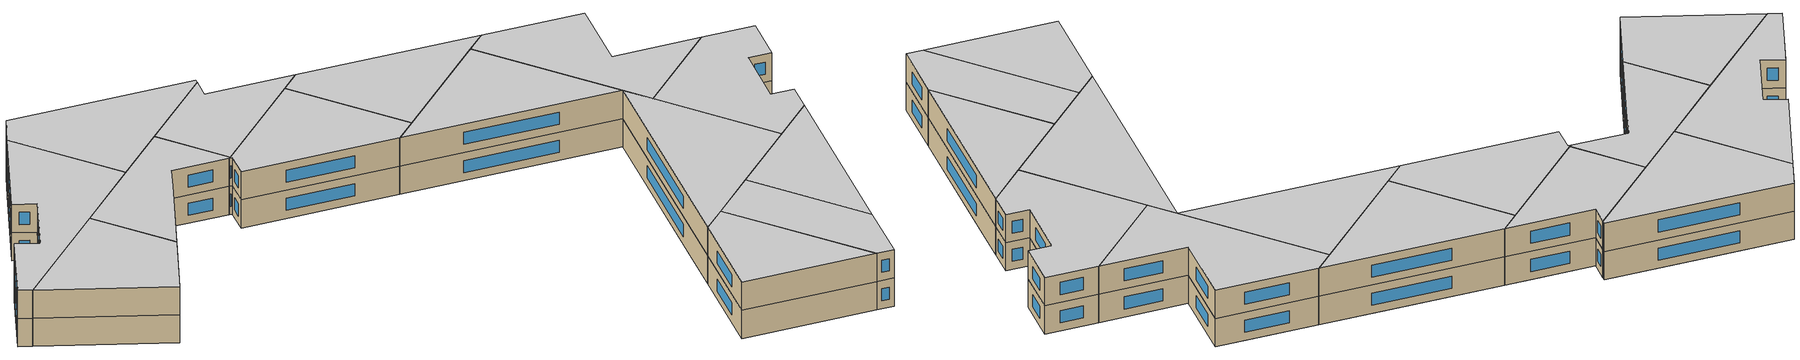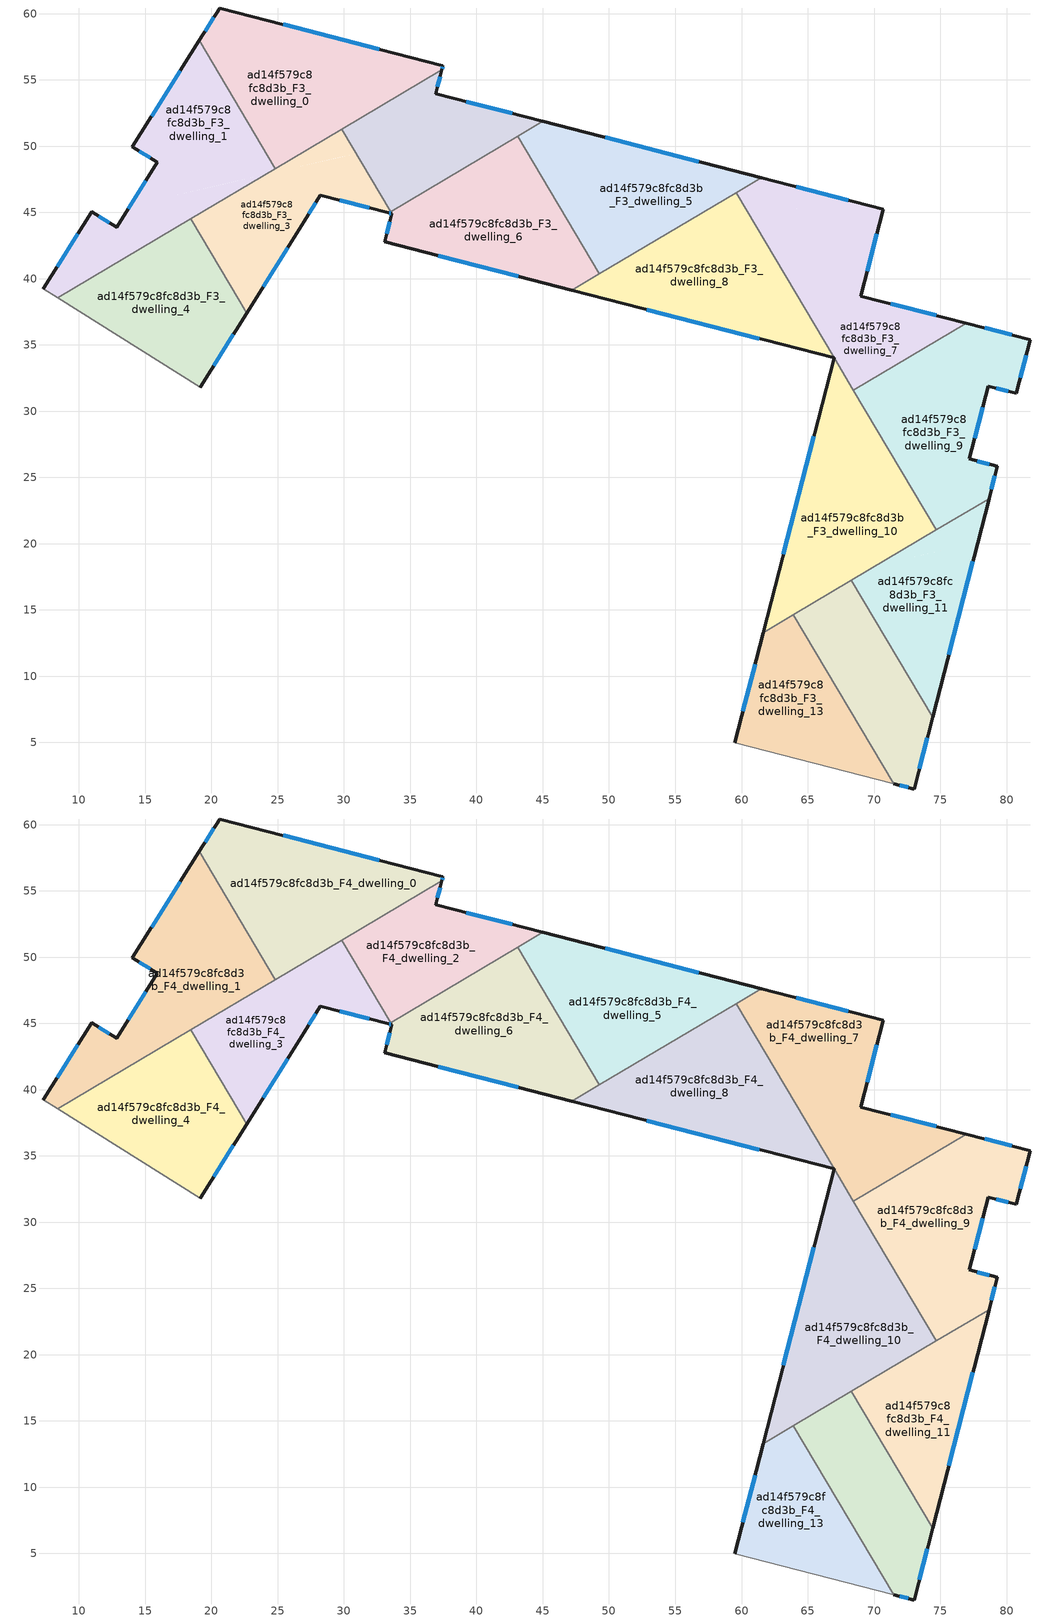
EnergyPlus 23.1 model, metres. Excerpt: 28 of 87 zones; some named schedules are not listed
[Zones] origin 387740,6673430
ad14f579c8fc8d3b_F3_dwelling_0
 floor to ad14f579c8fc8d3b_F2_dwelling_0 (EU_floor_Construction): 37.46,56.08 37.38,55.76 29.22,50.92 27.44,58.66 z9
 floor to ad14f579c8fc8d3b_F2_dwelling_1 (EU_floor_Construction): 27.44,58.66 29.22,50.92 24.83,48.31 22.32,52.54 20.53,60.29 20.61,60.42 z9
 floor to ad14f579c8fc8d3b_F2_dwelling_2 (EU_floor_Construction): 20.53,60.29 22.32,52.54 19.08,57.99 z9
 wall outside (EU_wall_Construction): 37.38,55.76 37.46,56.08 20.61,60.42 19.08,57.99 z9:12
 wall to ad14f579c8fc8d3b_F3_dwelling_1 (EU_wall_Construction): 19.08,57.99 24.83,48.31 z9:12
 wall to ad14f579c8fc8d3b_F3_dwelling_2 (EU_wall_Construction): 29.83,51.28 37.38,55.76 z9:12
 wall to ad14f579c8fc8d3b_F3_dwelling_3 (EU_wall_Construction): 24.83,48.31 29.83,51.28 z9:12
 window (EU_Window_Construction): 20.18,59.73 19.52,58.69 / 32.65,57.32 25.43,59.18 / 37.41,55.85 37.44,55.99 z9.86:11.14
ad14f579c8fc8d3b_F3_dwelling_1
 floor to ad14f579c8fc8d3b_F2_dwelling_2 (EU_floor_Construction): 19.08,57.99 22.32,52.54 23.43,47.71 13.86,45.5 15.9,48.78 14.04,49.95 z9
 floor to ad14f579c8fc8d3b_F2_dwelling_5 (EU_floor_Construction): 21.07,47.17 21.3,46.21 8.42,38.56 7.32,39.25 10.96,45.05 12.84,43.88 13.86,45.5 z9
 floor to ad14f579c8fc8d3b_F2_dwelling_4 (EU_floor_Construction): 24.09,47.87 21.3,46.21 21.07,47.17 z9
 floor to ad14f579c8fc8d3b_F2_dwelling_1 (EU_floor_Construction): 22.32,52.54 24.83,48.31 24.09,47.87 23.43,47.72 z9
 wall outside (EU_wall_Construction): 19.08,57.99 14.04,49.95 15.9,48.78 12.84,43.88 10.96,45.05 7.32,39.25 z9:12
 wall adiabatic (EU_wall_Construction): 7.32,39.25 8.42,38.56 z9:12
 wall to ad14f579c8fc8d3b_F3_dwelling_4 (EU_wall_Construction): 8.42,38.56 18.44,44.51 z9:12
 wall to ad14f579c8fc8d3b_F3_dwelling_3 (EU_wall_Construction): 18.44,44.51 24.83,48.31 z9:12
 window (EU_Window_Construction): 9.92,43.39 8.36,40.91 / 12.3,44.21 11.5,44.71 / 15.03,47.38 13.71,45.28 / 14.57,49.62 15.37,49.11 / 17.64,55.69 15.48,52.25 z9.86:11.14
ad14f579c8fc8d3b_F3_dwelling_10
 floor adiabatic (EU_floor_Construction): 67.7,32.83 72.05,25.5 73.27,20.19 70.16,18.34 62.49,16.57 66.61,32.58 z9
 floor to ad14f579c8fc8d3b_F2_dwelling_11 (EU_floor_Construction): 72.05,25.5 74.7,21.04 73.27,20.19 z9
 floor to ad14f579c8fc8d3b_F2_dwelling_14 (EU_floor_Construction): 67.23,17.66 67.44,16.73 61.64,13.28 62.49,16.57 z9
 floor to ad14f579c8fc8d3b_F2_dwelling_8 (EU_floor_Construction): 66.99,34.03 67.7,32.83 66.61,32.58 z9
 floor to ad14f579c8fc8d3b_F2_dwelling_13 (EU_floor_Construction): 70.16,18.34 67.44,16.73 67.23,17.66 z9
 wall outside (EU_wall_Construction): 66.99,34.03 61.64,13.28 z9:12
 wall to ad14f579c8fc8d3b_F3_dwelling_9 (EU_wall_Construction): 74.7,21.04 68.44,31.57 z9:12
 wall to ad14f579c8fc8d3b_F3_dwelling_11 (EU_wall_Construction): 68.28,17.23 74.7,21.04 z9:12
 wall to ad14f579c8fc8d3b_F3_dwelling_12 (EU_wall_Construction): 63.91,14.63 68.28,17.23 z9:12
 wall to ad14f579c8fc8d3b_F3_dwelling_7 (EU_wall_Construction): 68.44,31.57 66.99,34.03 z9:12
 wall to ad14f579c8fc8d3b_F3_dwelling_13 (EU_wall_Construction): 61.64,13.28 63.91,14.63 z9:12
 window (EU_Window_Construction): 65.46,28.1 63.17,19.21 z9.86:11.14
ad14f579c8fc8d3b_F3_dwelling_11
 floor adiabatic (EU_floor_Construction): 77.83,20.11 74.42,6.89 68.28,17.23 70.16,18.34 z9; 73.27,20.19 73.52,19.12 70.16,18.34 z9
 floor to ad14f579c8fc8d3b_F2_dwelling_11 (EU_floor_Construction): 78.68,23.4 77.83,20.11 73.52,19.12 73.27,20.19 z9
 wall outside (EU_wall_Construction): 74.42,6.89 78.68,23.4 z9:12
 wall to ad14f579c8fc8d3b_F3_dwelling_12 (EU_wall_Construction): 68.28,17.23 74.42,6.89 z9:12
 wall to ad14f579c8fc8d3b_F3_dwelling_9 (EU_wall_Construction): 78.68,23.4 74.7,21.04 z9:12
 window (EU_Window_Construction): 75.64,11.61 77.46,18.68 z9.86:11.14
ad14f579c8fc8d3b_F3_dwelling_12
 floor to ad14f579c8fc8d3b_F2_dwelling_14 (EU_floor_Construction): 67.44,16.73 70.48,3.57 63.91,14.63 z9
 floor to ad14f579c8fc8d3b_F2_dwelling_13 (EU_floor_Construction): 68.28,17.23 74.42,6.89 73.03,1.49 71.48,1.89 70.48,3.57 67.44,16.73 z9
 wall outside (EU_wall_Construction): 71.48,1.89 73.03,1.49 74.42,6.89 z9:12
 wall to ad14f579c8fc8d3b_F3_dwelling_13 (EU_wall_Construction): 63.91,14.63 71.48,1.89 z9:12
 window (EU_Window_Construction): 73.43,3.03 74.03,5.35 / 71.92,1.77 72.59,1.6 z9.86:11.14
ad14f579c8fc8d3b_F3_dwelling_13
 floor to ad14f579c8fc8d3b_F2_dwelling_14 (EU_floor_Construction): 63.91,14.63 70.48,3.57 70.83,2.06 59.5,4.98 61.64,13.28 z9
 floor to ad14f579c8fc8d3b_F2_dwelling_13 (EU_floor_Construction): 70.48,3.57 71.48,1.89 70.83,2.06 z9
 wall outside (EU_wall_Construction): 61.64,13.28 59.5,4.98 z9:12
 wall adiabatic (EU_wall_Construction): 59.5,4.98 71.48,1.89 z9:12
 window (EU_Window_Construction): 61.03,10.91 60.11,7.35 z9.86:11.14
ad14f579c8fc8d3b_F3_dwelling_2
 floor to ad14f579c8fc8d3b_F2_dwelling_0 (EU_floor_Construction): 43.31,52.3 30.92,49.44 29.83,51.28 37.38,55.76 36.92,53.95 z9
 floor to ad14f579c8fc8d3b_F2_dwelling_4 (EU_floor_Construction): 36.08,50.63 36.9,47.06 33.52,45.06 30.92,49.44 z9
 floor to ad14f579c8fc8d3b_F2_dwelling_3 (EU_floor_Construction): 44.99,51.87 36.9,47.06 36.08,50.63 43.31,52.3 z9
 wall outside (EU_wall_Construction): 44.99,51.87 36.92,53.95 37.38,55.76 z9:12
 wall to ad14f579c8fc8d3b_F3_dwelling_3 (EU_wall_Construction): 29.83,51.28 33.52,45.06 z9:12
 wall to ad14f579c8fc8d3b_F3_dwelling_6 (EU_wall_Construction): 33.52,45.06 43.12,50.76 z9:12
 wall to ad14f579c8fc8d3b_F3_dwelling_5 (EU_wall_Construction): 43.12,50.75 44.99,51.87 z9:12
 window (EU_Window_Construction): 37.05,54.47 37.25,55.24 / 42.69,52.46 39.23,53.36 z9.86:11.14
ad14f579c8fc8d3b_F3_dwelling_3
 floor to ad14f579c8fc8d3b_F2_dwelling_1 (EU_floor_Construction): 29.22,50.92 29.63,49.15 24.09,47.87 z9
 floor to ad14f579c8fc8d3b_F2_dwelling_4 (EU_floor_Construction): 30.92,49.44 33.52,45.06 33.37,44.97 28.22,46.29 27.01,44.33 25.85,42.47 22.34,41.66 21.3,46.21 24.09,47.87 z9
 floor to ad14f579c8fc8d3b_F2_dwelling_0 (EU_floor_Construction): 29.83,51.28 30.92,49.44 29.63,49.15 29.22,50.92 z9
 floor to ad14f579c8fc8d3b_F2_dwelling_5 (EU_floor_Construction): 25.85,42.47 22.66,37.4 18.44,44.51 21.3,46.21 22.34,41.66 z9
 wall outside (EU_wall_Construction): 22.66,37.4 27.01,44.33 28.22,46.29 33.36,44.96 z9:12
 wall to ad14f579c8fc8d3b_F3_dwelling_4 (EU_wall_Construction): 18.44,44.51 22.13,38.3 / 22.13,38.29 22.66,37.39 z9:12
 wall to ad14f579c8fc8d3b_F3_dwelling_6 (EU_wall_Construction): 33.36,44.96 33.52,45.06 z9:12
 window (EU_Window_Construction): 29.69,45.91 31.9,45.34 / 27.36,44.89 27.88,45.73 / 23.91,39.38 25.77,42.35 z9.86:11.14
ad14f579c8fc8d3b_F3_dwelling_4
 floor to ad14f579c8fc8d3b_F2_dwelling_5 (EU_floor_Construction): 18.44,44.51 22.12,38.3 22.66,37.39 19.16,31.82 8.42,38.56 z9
 wall outside (EU_wall_Construction): 19.16,31.82 22.66,37.39 z9:12
 wall adiabatic (EU_wall_Construction): 8.42,38.56 19.16,31.82 z9:12
 window (EU_Window_Construction): 20.16,33.41 21.66,35.8 z9.86:11.14
ad14f579c8fc8d3b_F3_dwelling_5
 floor to ad14f579c8fc8d3b_F2_dwelling_3 (EU_floor_Construction): 55.18,49.24 45.36,46.98 43.12,50.75 44.99,51.87 z9
 floor to ad14f579c8fc8d3b_F2_dwelling_6 (EU_floor_Construction): 61.49,47.62 53.35,42.78 49.74,41.95 48.42,47.68 55.18,49.24 z9
 floor to ad14f579c8fc8d3b_F2_dwelling_7 (EU_floor_Construction): 48.42,47.68 49.74,41.95 48.51,41.67 45.36,46.98 z9
 floor to ad14f579c8fc8d3b_F2_dwelling_10 (EU_floor_Construction): 53.35,42.78 49.28,40.37 48.51,41.67 z9
 wall outside (EU_wall_Construction): 61.49,47.62 44.99,51.87 z9:12
 wall to ad14f579c8fc8d3b_F3_dwelling_6 (EU_wall_Construction): 43.12,50.75 49.28,40.37 z9:12
 wall to ad14f579c8fc8d3b_F3_dwelling_8 (EU_wall_Construction): 49.28,40.37 59.59,46.49 z9:12
 wall to ad14f579c8fc8d3b_F3_dwelling_7 (EU_wall_Construction): 59.59,46.49 61.49,47.62 z9:12
 window (EU_Window_Construction): 56.78,48.83 49.71,50.65 z9.86:11.14
ad14f579c8fc8d3b_F3_dwelling_6
 floor to ad14f579c8fc8d3b_F2_dwelling_7 (EU_floor_Construction): 45.36,46.98 48.51,41.67 42.62,40.31 33.07,42.77 33.44,44.23 z9
 floor to ad14f579c8fc8d3b_F2_dwelling_10 (EU_floor_Construction): 48.51,41.67 49.28,40.37 47.19,39.13 42.62,40.31 z9
 floor to ad14f579c8fc8d3b_F2_dwelling_3 (EU_floor_Construction): 43.12,50.75 45.36,46.98 37.35,45.13 36.9,47.06 z9
 floor to ad14f579c8fc8d3b_F2_dwelling_4 (EU_floor_Construction): 36.9,47.06 37.35,45.13 33.44,44.23 33.61,44.9 33.37,44.97 z9
 wall outside (EU_wall_Construction): 33.36,44.96 33.61,44.9 33.07,42.77 47.19,39.13 z9:12
 wall to ad14f579c8fc8d3b_F3_dwelling_8 (EU_wall_Construction): 47.19,39.13 49.28,40.37 z9:12
 window (EU_Window_Construction): 33.44,44.95 33.54,44.92 / 37.11,41.73 43.16,40.17 / 33.46,44.29 33.23,43.38 z9.86:11.14
ad14f579c8fc8d3b_F3_dwelling_7
 floor to ad14f579c8fc8d3b_F2_dwelling_8 (EU_floor_Construction): 70.69,45.25 69,38.69 76.97,36.63 72.37,33.91 67.7,32.83 66.99,34.03 64.38,45.33 67.54,46.06 z9
 floor to ad14f579c8fc8d3b_F2_dwelling_11 (EU_floor_Construction): 72.37,33.91 70.38,32.72 70.22,33.41 z9
 floor to ad14f579c8fc8d3b_F2_dwelling_9 (EU_floor_Construction): 64.38,45.33 66.99,34.03 60.77,44.5 z9
 floor to ad14f579c8fc8d3b_F2_dwelling_12 (EU_floor_Construction): 70.22,33.41 70.38,32.72 68.44,31.57 67.7,32.83 z9
 floor to ad14f579c8fc8d3b_F2_dwelling_6 (EU_floor_Construction): 67.54,46.06 60.77,44.5 59.59,46.49 61.49,47.62 z9
 wall outside (EU_wall_Construction): 76.97,36.63 69,38.69 70.69,45.25 61.49,47.62 z9:12
 wall to ad14f579c8fc8d3b_F3_dwelling_9 (EU_wall_Construction): 68.44,31.57 76.97,36.63 z9:12
 wall to ad14f579c8fc8d3b_F3_dwelling_8 (EU_wall_Construction): 59.59,46.49 66.99,34.03 z9:12
 window (EU_Window_Construction): 68.06,45.92 64.12,46.94 / 69.49,40.56 70.21,43.37 / 74.69,37.22 71.28,38.1 z9.86:11.14
ad14f579c8fc8d3b_F3_dwelling_8
 floor adiabatic (EU_floor_Construction): 59.59,46.49 66.99,34.03 47.19,39.13 z9
 wall outside (EU_wall_Construction): 47.19,39.13 66.99,34.03 z9:12
 window (EU_Window_Construction): 52.85,37.67 61.33,35.48 z9.86:11.14
ad14f579c8fc8d3b_F3_dwelling_9
 floor to ad14f579c8fc8d3b_F2_dwelling_11 (EU_floor_Construction): 81.77,35.39 80.73,31.35 78.61,31.88 77.18,26.39 79.31,25.84 78.68,23.4 74.7,21.04 72.05,25.5 70.38,32.72 72.37,33.91 80.38,35.75 z9
 floor to ad14f579c8fc8d3b_F2_dwelling_8 (EU_floor_Construction): 80.38,35.75 72.37,33.91 76.97,36.63 z9
 floor to ad14f579c8fc8d3b_F2_dwelling_12 (EU_floor_Construction): 70.38,32.72 72.05,25.5 68.44,31.57 z9
 wall outside (EU_wall_Construction): 78.68,23.4 79.31,25.84 77.18,26.39 78.61,31.88 80.73,31.35 81.77,35.39 76.97,36.63 z9:12
 window (EU_Window_Construction): 78.7,26 77.79,26.23 / 78.86,24.1 79.13,25.14 / 80.4,35.75 78.34,36.28 / 81.03,32.5 81.47,34.24 / 79.22,31.73 80.12,31.5 / 77.59,27.96 78.2,30.31 z9.86:11.14
ad14f579c8fc8d3b_F4_dwelling_0
 floor to ad14f579c8fc8d3b_F3_dwelling_0 (EU_floor_Construction): 37.46,56.08 37.38,55.76 24.83,48.31 19.08,57.99 20.61,60.42 z12
 wall outside (EU_wall_Construction): 37.38,55.76 37.46,56.08 20.61,60.42 19.08,57.99 z12:15
 wall to ad14f579c8fc8d3b_F4_dwelling_1 (EU_wall_Construction): 19.08,57.99 24.83,48.31 z12:15
 wall to ad14f579c8fc8d3b_F4_dwelling_2 (EU_wall_Construction): 29.83,51.28 37.38,55.76 z12:15
 wall to ad14f579c8fc8d3b_F4_dwelling_3 (EU_wall_Construction): 24.83,48.31 29.83,51.28 z12:15
 window (EU_Window_Construction): 20.18,59.73 19.52,58.69 / 32.65,57.32 25.43,59.18 / 37.41,55.85 37.44,55.99 z12.86:14.14
 ceiling to ad14f579c8fc8d3b_F5_dwelling_0 (EU_floor_Construction): 37.38,55.76 37.46,56.08 20.61,60.42 19.08,57.99 24.83,48.31 z15
ad14f579c8fc8d3b_F4_dwelling_1
 floor to ad14f579c8fc8d3b_F3_dwelling_1 (EU_floor_Construction): 19.08,57.99 24.83,48.31 8.42,38.56 7.32,39.25 10.96,45.05 12.84,43.88 15.9,48.78 14.04,49.95 z12
 wall outside (EU_wall_Construction): 19.08,57.99 14.04,49.95 15.9,48.78 12.84,43.88 10.96,45.05 7.32,39.25 z12:15
 wall adiabatic (EU_wall_Construction): 7.32,39.25 8.42,38.56 z12:15
 wall to ad14f579c8fc8d3b_F4_dwelling_4 (EU_wall_Construction): 8.42,38.56 18.44,44.51 z12:15
 wall to ad14f579c8fc8d3b_F4_dwelling_3 (EU_wall_Construction): 18.44,44.51 24.83,48.31 z12:15
 window (EU_Window_Construction): 9.92,43.39 8.36,40.91 / 12.3,44.21 11.5,44.71 / 15.03,47.38 13.71,45.28 / 14.57,49.62 15.37,49.11 / 17.64,55.69 15.48,52.25 z12.86:14.14
 ceiling to ad14f579c8fc8d3b_F5_dwelling_1 (EU_floor_Construction): 24.83,48.31 19.08,57.99 14.04,49.95 15.9,48.78 12.84,43.88 10.96,45.05 7.32,39.25 8.42,38.56 z15
ad14f579c8fc8d3b_F4_dwelling_10
 floor to ad14f579c8fc8d3b_F3_dwelling_10 (EU_floor_Construction): 66.99,34.03 74.7,21.04 61.64,13.28 z12
 wall outside (EU_wall_Construction): 66.99,34.03 61.64,13.28 z12:15
 wall to ad14f579c8fc8d3b_F4_dwelling_9 (EU_wall_Construction): 74.7,21.04 68.44,31.57 z12:15
 wall to ad14f579c8fc8d3b_F4_dwelling_11 (EU_wall_Construction): 68.28,17.23 74.7,21.04 z12:15
 wall to ad14f579c8fc8d3b_F4_dwelling_12 (EU_wall_Construction): 63.91,14.63 68.28,17.23 z12:15
 wall to ad14f579c8fc8d3b_F4_dwelling_7 (EU_wall_Construction): 68.44,31.57 66.99,34.03 z12:15
 wall to ad14f579c8fc8d3b_F4_dwelling_13 (EU_wall_Construction): 61.64,13.28 63.91,14.63 z12:15
 window (EU_Window_Construction): 65.46,28.1 63.17,19.21 z12.86:14.14
 ceiling to ad14f579c8fc8d3b_F5_dwelling_10 (EU_floor_Construction): 74.7,21.04 66.99,34.03 61.64,13.28 z15
ad14f579c8fc8d3b_F4_dwelling_11
 floor to ad14f579c8fc8d3b_F3_dwelling_11 (EU_floor_Construction): 78.68,23.4 74.42,6.89 68.28,17.23 z12
 wall outside (EU_wall_Construction): 74.42,6.89 78.68,23.4 z12:15
 wall to ad14f579c8fc8d3b_F4_dwelling_12 (EU_wall_Construction): 68.28,17.23 74.42,6.89 z12:15
 wall to ad14f579c8fc8d3b_F4_dwelling_9 (EU_wall_Construction): 78.68,23.4 74.7,21.04 z12:15
 window (EU_Window_Construction): 75.64,11.61 77.46,18.68 z12.86:14.14
 ceiling to ad14f579c8fc8d3b_F5_dwelling_11 (EU_floor_Construction): 74.42,6.89 78.68,23.4 68.28,17.23 z15
ad14f579c8fc8d3b_F4_dwelling_12
 floor to ad14f579c8fc8d3b_F3_dwelling_12 (EU_floor_Construction): 68.28,17.23 74.42,6.89 73.03,1.49 71.48,1.89 63.91,14.63 z12
 wall outside (EU_wall_Construction): 71.48,1.89 73.03,1.49 74.42,6.89 z12:15
 wall to ad14f579c8fc8d3b_F4_dwelling_13 (EU_wall_Construction): 63.91,14.63 71.48,1.89 z12:15
 window (EU_Window_Construction): 73.43,3.03 74.03,5.35 / 71.92,1.77 72.59,1.6 z12.86:14.14
 ceiling to ad14f579c8fc8d3b_F5_dwelling_12 (EU_floor_Construction): 73.03,1.49 74.42,6.89 68.28,17.23 63.91,14.63 71.48,1.89 z15
ad14f579c8fc8d3b_F4_dwelling_13
 floor to ad14f579c8fc8d3b_F3_dwelling_13 (EU_floor_Construction): 63.91,14.63 71.48,1.89 59.5,4.98 61.64,13.28 z12
 wall outside (EU_wall_Construction): 61.64,13.28 59.5,4.98 z12:15
 wall adiabatic (EU_wall_Construction): 59.5,4.98 71.48,1.89 z12:15
 window (EU_Window_Construction): 61.03,10.91 60.11,7.35 z12.86:14.14
 ceiling to ad14f579c8fc8d3b_F5_dwelling_13 (EU_floor_Construction): 71.48,1.89 63.91,14.63 61.64,13.28 59.5,4.98 z15
ad14f579c8fc8d3b_F4_dwelling_2
 floor to ad14f579c8fc8d3b_F3_dwelling_2 (EU_floor_Construction): 44.99,51.87 33.52,45.06 29.83,51.28 37.38,55.76 36.92,53.95 z12
 wall outside (EU_wall_Construction): 44.99,51.87 36.92,53.95 37.38,55.76 z12:15
 wall to ad14f579c8fc8d3b_F4_dwelling_3 (EU_wall_Construction): 29.83,51.28 33.52,45.06 z12:15
 wall to ad14f579c8fc8d3b_F4_dwelling_6 (EU_wall_Construction): 33.52,45.06 43.12,50.76 z12:15
 wall to ad14f579c8fc8d3b_F4_dwelling_5 (EU_wall_Construction): 43.12,50.75 44.99,51.87 z12:15
 window (EU_Window_Construction): 37.05,54.47 37.25,55.24 / 42.69,52.46 39.23,53.36 z12.86:14.14
 ceiling to ad14f579c8fc8d3b_F5_dwelling_2 (EU_floor_Construction): 44.99,51.87 36.92,53.95 37.38,55.76 29.83,51.28 33.52,45.06 z15
ad14f579c8fc8d3b_F4_dwelling_3
 floor to ad14f579c8fc8d3b_F3_dwelling_3 (EU_floor_Construction): 29.83,51.28 33.52,45.06 33.36,44.96 28.22,46.29 27.01,44.33 22.66,37.4 18.44,44.51 z12
 wall outside (EU_wall_Construction): 22.66,37.4 27.01,44.33 28.22,46.29 33.36,44.96 z12:15
 wall to ad14f579c8fc8d3b_F4_dwelling_4 (EU_wall_Construction): 18.44,44.51 22.13,38.3 / 22.13,38.29 22.66,37.39 z12:15
 wall to ad14f579c8fc8d3b_F4_dwelling_6 (EU_wall_Construction): 33.36,44.96 33.52,45.06 z12:15
 window (EU_Window_Construction): 29.69,45.91 31.9,45.34 / 27.36,44.89 27.88,45.73 / 23.91,39.38 25.77,42.35 z12.86:14.14
 ceiling to ad14f579c8fc8d3b_F5_dwelling_3 (EU_floor_Construction): 33.36,44.96 33.52,45.06 29.83,51.28 18.44,44.51 22.66,37.4 27.01,44.33 28.22,46.29 z15
ad14f579c8fc8d3b_F4_dwelling_4
 floor to ad14f579c8fc8d3b_F3_dwelling_4 (EU_floor_Construction): 18.44,44.51 22.13,38.29 22.66,37.39 19.16,31.82 8.42,38.56 z12
 wall outside (EU_wall_Construction): 19.16,31.82 22.66,37.39 z12:15
 wall adiabatic (EU_wall_Construction): 8.42,38.56 19.16,31.82 z12:15
 window (EU_Window_Construction): 20.16,33.41 21.66,35.8 z12.86:14.14
 ceiling to ad14f579c8fc8d3b_F5_dwelling_4 (EU_floor_Construction): 19.16,31.82 22.66,37.39 22.13,38.29 18.44,44.51 8.42,38.56 z15
ad14f579c8fc8d3b_F4_dwelling_5
 floor to ad14f579c8fc8d3b_F3_dwelling_5 (EU_floor_Construction): 61.49,47.62 49.28,40.37 43.12,50.75 44.99,51.87 z12
 wall outside (EU_wall_Construction): 61.49,47.62 44.99,51.87 z12:15
 wall to ad14f579c8fc8d3b_F4_dwelling_6 (EU_wall_Construction): 43.12,50.75 49.28,40.37 z12:15
 wall to ad14f579c8fc8d3b_F4_dwelling_8 (EU_wall_Construction): 49.28,40.37 59.59,46.49 z12:15
 wall to ad14f579c8fc8d3b_F4_dwelling_7 (EU_wall_Construction): 59.59,46.49 61.49,47.62 z12:15
 window (EU_Window_Construction): 56.78,48.83 49.71,50.65 z12.86:14.14
 ceiling to ad14f579c8fc8d3b_F5_dwelling_5 (EU_floor_Construction): 61.49,47.62 44.99,51.87 43.12,50.75 49.28,40.37 z15
ad14f579c8fc8d3b_F4_dwelling_6
 floor to ad14f579c8fc8d3b_F3_dwelling_6 (EU_floor_Construction): 43.12,50.75 49.28,40.37 47.19,39.13 33.07,42.77 33.61,44.9 33.36,44.96 z12
 wall outside (EU_wall_Construction): 33.36,44.96 33.61,44.9 33.07,42.77 47.19,39.13 z12:15
 wall to ad14f579c8fc8d3b_F4_dwelling_8 (EU_wall_Construction): 47.19,39.13 49.28,40.37 z12:15
 window (EU_Window_Construction): 33.44,44.95 33.54,44.92 / 37.11,41.73 43.16,40.17 / 33.46,44.29 33.23,43.38 z12.86:14.14
 ceiling to ad14f579c8fc8d3b_F5_dwelling_6 (EU_floor_Construction): 49.28,40.37 43.12,50.75 33.36,44.96 33.61,44.9 33.07,42.77 47.19,39.13 z15
ad14f579c8fc8d3b_F4_dwelling_7
 floor to ad14f579c8fc8d3b_F3_dwelling_7 (EU_floor_Construction): 70.69,45.25 69,38.69 76.97,36.63 68.44,31.57 59.59,46.49 61.49,47.62 z12
 wall outside (EU_wall_Construction): 76.97,36.63 69,38.69 70.69,45.25 61.49,47.62 z12:15
 wall to ad14f579c8fc8d3b_F4_dwelling_9 (EU_wall_Construction): 68.44,31.57 76.97,36.63 z12:15
 wall to ad14f579c8fc8d3b_F4_dwelling_8 (EU_wall_Construction): 59.59,46.49 66.99,34.03 z12:15
 window (EU_Window_Construction): 68.06,45.92 64.12,46.94 / 69.49,40.56 70.21,43.37 / 74.69,37.22 71.28,38.1 z12.86:14.14
 ceiling to ad14f579c8fc8d3b_F5_dwelling_7 (EU_floor_Construction): 76.97,36.63 69,38.69 70.69,45.25 61.49,47.62 59.59,46.49 68.44,31.57 z15
ad14f579c8fc8d3b_F4_dwelling_8
 floor to ad14f579c8fc8d3b_F3_dwelling_8 (EU_floor_Construction): 59.59,46.49 66.99,34.03 47.19,39.13 z12
 wall outside (EU_wall_Construction): 47.19,39.13 66.99,34.03 z12:15
 window (EU_Window_Construction): 52.85,37.67 61.33,35.48 z12.86:14.14
 ceiling to ad14f579c8fc8d3b_F5_dwelling_8 (EU_floor_Construction): 66.99,34.03 59.59,46.49 47.19,39.13 z15
ad14f579c8fc8d3b_F4_dwelling_9
 floor to ad14f579c8fc8d3b_F3_dwelling_9 (EU_floor_Construction): 81.77,35.39 80.73,31.35 78.61,31.88 77.18,26.39 79.31,25.84 78.68,23.4 74.7,21.04 68.44,31.57 76.97,36.63 z12
 wall outside (EU_wall_Construction): 78.68,23.4 79.31,25.84 77.18,26.39 78.61,31.88 80.73,31.35 81.77,35.39 76.97,36.63 z12:15
 window (EU_Window_Construction): 78.7,26 77.79,26.23 / 78.86,24.1 79.13,25.14 / 80.4,35.75 78.34,36.28 / 81.03,32.5 81.47,34.24 / 79.22,31.73 80.12,31.5 / 77.59,27.96 78.2,30.31 z12.86:14.14
 ceiling to ad14f579c8fc8d3b_F5_dwelling_9 (EU_floor_Construction): 78.68,23.4 79.31,25.84 77.18,26.39 78.61,31.88 80.73,31.35 81.77,35.39 76.97,36.63 68.44,31.57 74.7,21.04 z15
[Building]
EU S2 Campaign: North Axis=0; Terrain=City; Solar Distribution=FullExterior
[Site:Location]
Helsinki-Vantaa.AP: Latitude=60.317; Longitude=24.963; Time Zone=2; Elevation=54.6
[SizingPeriod:WeatherFileDays]
AnnualSizingPeriod: Begin Month=1; Begin Day of Month=1; End Month=12; End Day of Month=31; Day of Week for Start Day=Monday; Use Weather File Daylight Saving Period=No; Use Weather File Rain and Snow Indicators=No
[MATERIAL]
EU_InternalMass_Material: Roughness=MediumRough; Thickness=0.1; Conductivity=1; Density=1800; Specific Heat=900; Thermal Absorptance=0.9; Solar Absorptance=0.7; Visible Absorptance=0.7
[MATERIAL:NOMASS] Roughness=MediumRough; Thermal Absorptance=0.9; Solar Absorptance=0.7; Visible Absorptance=0.7
Name | Thermal Resistance
EU_wall_NoMass | 5.91765
EU_floor_NoMass | 6.2875
[WINDOWMATERIAL:SIMPLEGLAZINGSYSTEM]
EU_Window_SimpleGlazing: UFactor=0.994035; Solar Heat Gain Coefficient=0.7; Visible Transmittance=0.7
[CONSTRUCTION]
EU_wall_Construction: EU_wall_NoMass
EU_floor_Construction: EU_floor_NoMass
EU_Window_Construction: EU_Window_SimpleGlazing
EU_InternalMass_Construction: EU_InternalMass_Material
[ZONE] Type=1; Multiplier=1; Ceiling Height=autocalculate; Floor Area=autocalculate; Part of Total Floor Area=Yes
Name | Volume
ad14f579c8fc8d3b_F3_dwelling_0; ad14f579c8fc8d3b_F4_dwelling_0 | 327.089
ad14f579c8fc8d3b_F3_dwelling_1; ad14f579c8fc8d3b_F4_dwelling_1 | 327.074
ad14f579c8fc8d3b_F3_dwelling_10; ad14f579c8fc8d3b_F4_dwelling_10 | 344.153
ad14f579c8fc8d3b_F3_dwelling_11; ad14f579c8fc8d3b_F4_dwelling_11 | 218.036
ad14f579c8fc8d3b_F3_dwelling_12; ad14f579c8fc8d3b_F4_dwelling_12 | 218.08
ad14f579c8fc8d3b_F3_dwelling_13; ad14f579c8fc8d3b_F4_dwelling_13 | 218.042
ad14f579c8fc8d3b_F3_dwelling_2; ad14f579c8fc8d3b_F4_dwelling_2 | 216.554
ad14f579c8fc8d3b_F3_dwelling_3; ad14f579c8fc8d3b_F4_dwelling_3 | 228.397
ad14f579c8fc8d3b_F3_dwelling_4 | 269.776
ad14f579c8fc8d3b_F4_dwelling_4 | 269.783
ad14f579c8fc8d3b_F3_dwelling_5; ad14f579c8fc8d3b_F4_dwelling_5 | 296.758
ad14f579c8fc8d3b_F3_dwelling_6; ad14f579c8fc8d3b_F4_dwelling_6 | 296.785
ad14f579c8fc8d3b_F3_dwelling_7; ad14f579c8fc8d3b_F4_dwelling_7 | 328.523
ad14f579c8fc8d3b_F3_dwelling_8; ad14f579c8fc8d3b_F4_dwelling_8 | 313.373
ad14f579c8fc8d3b_F3_dwelling_9; ad14f579c8fc8d3b_F4_dwelling_9 | 322.233
[INTERNALMASS] Construction=EU_InternalMass_Construction
Name | Zone or ZoneList | Surface Area
ad14f579c8fc8d3b_F3_dwelling_0_EU_InternalMass | ad14f579c8fc8d3b_F3_dwelling_0 | 109.03
ad14f579c8fc8d3b_F3_dwelling_1_EU_InternalMass | ad14f579c8fc8d3b_F3_dwelling_1 | 109.025
ad14f579c8fc8d3b_F3_dwelling_2_EU_InternalMass | ad14f579c8fc8d3b_F3_dwelling_2 | 72.1852
ad14f579c8fc8d3b_F3_dwelling_3_EU_InternalMass | ad14f579c8fc8d3b_F3_dwelling_3 | 76.1347
ad14f579c8fc8d3b_F3_dwelling_4_EU_InternalMass | ad14f579c8fc8d3b_F3_dwelling_4 | 89.9275
ad14f579c8fc8d3b_F3_dwelling_5_EU_InternalMass | ad14f579c8fc8d3b_F3_dwelling_5 | 98.9195
ad14f579c8fc8d3b_F3_dwelling_6_EU_InternalMass | ad14f579c8fc8d3b_F3_dwelling_6 | 98.9279
ad14f579c8fc8d3b_F3_dwelling_7_EU_InternalMass | ad14f579c8fc8d3b_F3_dwelling_7 | 109.509
ad14f579c8fc8d3b_F3_dwelling_8_EU_InternalMass | ad14f579c8fc8d3b_F3_dwelling_8 | 104.458
ad14f579c8fc8d3b_F3_dwelling_9_EU_InternalMass | ad14f579c8fc8d3b_F3_dwelling_9 | 107.411
ad14f579c8fc8d3b_F3_dwelling_10_EU_InternalMass | ad14f579c8fc8d3b_F3_dwelling_10 | 114.719
ad14f579c8fc8d3b_F3_dwelling_11_EU_InternalMass | ad14f579c8fc8d3b_F3_dwelling_11 | 72.6788
ad14f579c8fc8d3b_F3_dwelling_12_EU_InternalMass | ad14f579c8fc8d3b_F3_dwelling_12 | 72.6933
ad14f579c8fc8d3b_F3_dwelling_13_EU_InternalMass | ad14f579c8fc8d3b_F3_dwelling_13 | 72.6807
ad14f579c8fc8d3b_F4_dwelling_0_EU_InternalMass | ad14f579c8fc8d3b_F4_dwelling_0 | 109.03
ad14f579c8fc8d3b_F4_dwelling_1_EU_InternalMass | ad14f579c8fc8d3b_F4_dwelling_1 | 109.025
ad14f579c8fc8d3b_F4_dwelling_2_EU_InternalMass | ad14f579c8fc8d3b_F4_dwelling_2 | 72.1852
ad14f579c8fc8d3b_F4_dwelling_3_EU_InternalMass | ad14f579c8fc8d3b_F4_dwelling_3 | 76.1347
ad14f579c8fc8d3b_F4_dwelling_4_EU_InternalMass | ad14f579c8fc8d3b_F4_dwelling_4 | 89.9275
ad14f579c8fc8d3b_F4_dwelling_5_EU_InternalMass | ad14f579c8fc8d3b_F4_dwelling_5 | 98.9195
ad14f579c8fc8d3b_F4_dwelling_6_EU_InternalMass | ad14f579c8fc8d3b_F4_dwelling_6 | 98.9279
ad14f579c8fc8d3b_F4_dwelling_7_EU_InternalMass | ad14f579c8fc8d3b_F4_dwelling_7 | 109.509
ad14f579c8fc8d3b_F4_dwelling_8_EU_InternalMass | ad14f579c8fc8d3b_F4_dwelling_8 | 104.458
ad14f579c8fc8d3b_F4_dwelling_9_EU_InternalMass | ad14f579c8fc8d3b_F4_dwelling_9 | 107.411
ad14f579c8fc8d3b_F4_dwelling_10_EU_InternalMass | ad14f579c8fc8d3b_F4_dwelling_10 | 114.719
ad14f579c8fc8d3b_F4_dwelling_11_EU_InternalMass | ad14f579c8fc8d3b_F4_dwelling_11 | 72.6788
ad14f579c8fc8d3b_F4_dwelling_12_EU_InternalMass | ad14f579c8fc8d3b_F4_dwelling_12 | 72.6933
ad14f579c8fc8d3b_F4_dwelling_13_EU_InternalMass | ad14f579c8fc8d3b_F4_dwelling_13 | 72.6807
[OTHEREQUIPMENT] Fuel Type=Electricity; Design Level Calculation Method=Watts/Area; Power per Zone Floor Area=1; Fraction Latent=0; Fraction Radiant=0; Fraction Lost=0; Carbon Dioxide Generation Rate=0; EndUse Subcategory=EU_Step8_InternalGains
Name | Zone or ZoneList or Space or SpaceList | Schedule
EU_Step8_InternalGain_ad14f579c8fc8d3b_F3_dwelling_0_f000 | ad14f579c8fc8d3b_F3_dwelling_0 | EU_Step8_GainSchedule_ad14f579c8fc8d3b_F3_dwelling_0_f000
EU_Step8_InternalGain_ad14f579c8fc8d3b_F3_dwelling_1_f000 | ad14f579c8fc8d3b_F3_dwelling_1 | EU_Step8_GainSchedule_ad14f579c8fc8d3b_F3_dwelling_1_f000
EU_Step8_InternalGain_ad14f579c8fc8d3b_F3_dwelling_2_f000 | ad14f579c8fc8d3b_F3_dwelling_2 | EU_Step8_GainSchedule_ad14f579c8fc8d3b_F3_dwelling_2_f000
EU_Step8_InternalGain_ad14f579c8fc8d3b_F3_dwelling_3_f000 | ad14f579c8fc8d3b_F3_dwelling_3 | EU_Step8_GainSchedule_ad14f579c8fc8d3b_F3_dwelling_3_f000
EU_Step8_InternalGain_ad14f579c8fc8d3b_F3_dwelling_4_f000 | ad14f579c8fc8d3b_F3_dwelling_4 | EU_Step8_GainSchedule_ad14f579c8fc8d3b_F3_dwelling_4_f000
EU_Step8_InternalGain_ad14f579c8fc8d3b_F3_dwelling_5_f000 | ad14f579c8fc8d3b_F3_dwelling_5 | EU_Step8_GainSchedule_ad14f579c8fc8d3b_F3_dwelling_5_f000
EU_Step8_InternalGain_ad14f579c8fc8d3b_F3_dwelling_6_f000 | ad14f579c8fc8d3b_F3_dwelling_6 | EU_Step8_GainSchedule_ad14f579c8fc8d3b_F3_dwelling_6_f000
EU_Step8_InternalGain_ad14f579c8fc8d3b_F3_dwelling_7_f000 | ad14f579c8fc8d3b_F3_dwelling_7 | EU_Step8_GainSchedule_ad14f579c8fc8d3b_F3_dwelling_7_f000
EU_Step8_InternalGain_ad14f579c8fc8d3b_F3_dwelling_8_f000 | ad14f579c8fc8d3b_F3_dwelling_8 | EU_Step8_GainSchedule_ad14f579c8fc8d3b_F3_dwelling_8_f000
EU_Step8_InternalGain_ad14f579c8fc8d3b_F3_dwelling_9_f000 | ad14f579c8fc8d3b_F3_dwelling_9 | EU_Step8_GainSchedule_ad14f579c8fc8d3b_F3_dwelling_9_f000
EU_Step8_InternalGain_ad14f579c8fc8d3b_F3_dwelling_10_f000 | ad14f579c8fc8d3b_F3_dwelling_10 | EU_Step8_GainSchedule_ad14f579c8fc8d3b_F3_dwelling_10_f000
EU_Step8_InternalGain_ad14f579c8fc8d3b_F3_dwelling_11_f000 | ad14f579c8fc8d3b_F3_dwelling_11 | EU_Step8_GainSchedule_ad14f579c8fc8d3b_F3_dwelling_11_f000
EU_Step8_InternalGain_ad14f579c8fc8d3b_F3_dwelling_12_f000 | ad14f579c8fc8d3b_F3_dwelling_12 | EU_Step8_GainSchedule_ad14f579c8fc8d3b_F3_dwelling_12_f000
EU_Step8_InternalGain_ad14f579c8fc8d3b_F3_dwelling_13_f000 | ad14f579c8fc8d3b_F3_dwelling_13 | EU_Step8_GainSchedule_ad14f579c8fc8d3b_F3_dwelling_13_f000
EU_Step8_InternalGain_ad14f579c8fc8d3b_F4_dwelling_0_f000 | ad14f579c8fc8d3b_F4_dwelling_0 | EU_Step8_GainSchedule_ad14f579c8fc8d3b_F4_dwelling_0_f000
EU_Step8_InternalGain_ad14f579c8fc8d3b_F4_dwelling_1_f000 | ad14f579c8fc8d3b_F4_dwelling_1 | EU_Step8_GainSchedule_ad14f579c8fc8d3b_F4_dwelling_1_f000
EU_Step8_InternalGain_ad14f579c8fc8d3b_F4_dwelling_2_f000 | ad14f579c8fc8d3b_F4_dwelling_2 | EU_Step8_GainSchedule_ad14f579c8fc8d3b_F4_dwelling_2_f000
EU_Step8_InternalGain_ad14f579c8fc8d3b_F4_dwelling_3_f000 | ad14f579c8fc8d3b_F4_dwelling_3 | EU_Step8_GainSchedule_ad14f579c8fc8d3b_F4_dwelling_3_f000
EU_Step8_InternalGain_ad14f579c8fc8d3b_F4_dwelling_4_f000 | ad14f579c8fc8d3b_F4_dwelling_4 | EU_Step8_GainSchedule_ad14f579c8fc8d3b_F4_dwelling_4_f000
EU_Step8_InternalGain_ad14f579c8fc8d3b_F4_dwelling_5_f000 | ad14f579c8fc8d3b_F4_dwelling_5 | EU_Step8_GainSchedule_ad14f579c8fc8d3b_F4_dwelling_5_f000
EU_Step8_InternalGain_ad14f579c8fc8d3b_F4_dwelling_6_f000 | ad14f579c8fc8d3b_F4_dwelling_6 | EU_Step8_GainSchedule_ad14f579c8fc8d3b_F4_dwelling_6_f000
EU_Step8_InternalGain_ad14f579c8fc8d3b_F4_dwelling_7_f000 | ad14f579c8fc8d3b_F4_dwelling_7 | EU_Step8_GainSchedule_ad14f579c8fc8d3b_F4_dwelling_7_f000
EU_Step8_InternalGain_ad14f579c8fc8d3b_F4_dwelling_8_f000 | ad14f579c8fc8d3b_F4_dwelling_8 | EU_Step8_GainSchedule_ad14f579c8fc8d3b_F4_dwelling_8_f000
EU_Step8_InternalGain_ad14f579c8fc8d3b_F4_dwelling_9_f000 | ad14f579c8fc8d3b_F4_dwelling_9 | EU_Step8_GainSchedule_ad14f579c8fc8d3b_F4_dwelling_9_f000
EU_Step8_InternalGain_ad14f579c8fc8d3b_F4_dwelling_10_f000 | ad14f579c8fc8d3b_F4_dwelling_10 | EU_Step8_GainSchedule_ad14f579c8fc8d3b_F4_dwelling_10_f000
EU_Step8_InternalGain_ad14f579c8fc8d3b_F4_dwelling_11_f000 | ad14f579c8fc8d3b_F4_dwelling_11 | EU_Step8_GainSchedule_ad14f579c8fc8d3b_F4_dwelling_11_f000
EU_Step8_InternalGain_ad14f579c8fc8d3b_F4_dwelling_12_f000 | ad14f579c8fc8d3b_F4_dwelling_12 | EU_Step8_GainSchedule_ad14f579c8fc8d3b_F4_dwelling_12_f000
EU_Step8_InternalGain_ad14f579c8fc8d3b_F4_dwelling_13_f000 | ad14f579c8fc8d3b_F4_dwelling_13 | EU_Step8_GainSchedule_ad14f579c8fc8d3b_F4_dwelling_13_f000
[ZONEVENTILATION:DESIGNFLOWRATE] Schedule=EU_AlwaysOn; Design Flow Rate Calculation Method=AirChanges/Hour; Air Changes per Hour=0.596421; Ventilation Type=Natural; Fan Pressure Rise=0; Fan Total Efficiency=1; Constant Term Coefficient=1; Temperature Term Coefficient=0; Velocity Term Coefficient=0; Velocity Squared Term Coefficient=0; Minimum Indoor Temperature=-100; Maximum Indoor Temperature=100; Delta Temperature=-100; Minimum Outdoor Temperature=-100; Maximum Outdoor Temperature=100; Maximum Wind Speed=40
Name | Zone or ZoneList or Space or SpaceList
EU_ConstantAir_ad14f579c8fc8d3b_F3_dwelling_0 | ad14f579c8fc8d3b_F3_dwelling_0
EU_ConstantAir_ad14f579c8fc8d3b_F3_dwelling_1 | ad14f579c8fc8d3b_F3_dwelling_1
EU_ConstantAir_ad14f579c8fc8d3b_F3_dwelling_2 | ad14f579c8fc8d3b_F3_dwelling_2
EU_ConstantAir_ad14f579c8fc8d3b_F3_dwelling_3 | ad14f579c8fc8d3b_F3_dwelling_3
EU_ConstantAir_ad14f579c8fc8d3b_F3_dwelling_4 | ad14f579c8fc8d3b_F3_dwelling_4
EU_ConstantAir_ad14f579c8fc8d3b_F3_dwelling_5 | ad14f579c8fc8d3b_F3_dwelling_5
EU_ConstantAir_ad14f579c8fc8d3b_F3_dwelling_6 | ad14f579c8fc8d3b_F3_dwelling_6
EU_ConstantAir_ad14f579c8fc8d3b_F3_dwelling_7 | ad14f579c8fc8d3b_F3_dwelling_7
EU_ConstantAir_ad14f579c8fc8d3b_F3_dwelling_8 | ad14f579c8fc8d3b_F3_dwelling_8
EU_ConstantAir_ad14f579c8fc8d3b_F3_dwelling_9 | ad14f579c8fc8d3b_F3_dwelling_9
EU_ConstantAir_ad14f579c8fc8d3b_F3_dwelling_10 | ad14f579c8fc8d3b_F3_dwelling_10
EU_ConstantAir_ad14f579c8fc8d3b_F3_dwelling_11 | ad14f579c8fc8d3b_F3_dwelling_11
EU_ConstantAir_ad14f579c8fc8d3b_F3_dwelling_12 | ad14f579c8fc8d3b_F3_dwelling_12
EU_ConstantAir_ad14f579c8fc8d3b_F3_dwelling_13 | ad14f579c8fc8d3b_F3_dwelling_13
EU_ConstantAir_ad14f579c8fc8d3b_F4_dwelling_0 | ad14f579c8fc8d3b_F4_dwelling_0
EU_ConstantAir_ad14f579c8fc8d3b_F4_dwelling_1 | ad14f579c8fc8d3b_F4_dwelling_1
EU_ConstantAir_ad14f579c8fc8d3b_F4_dwelling_2 | ad14f579c8fc8d3b_F4_dwelling_2
EU_ConstantAir_ad14f579c8fc8d3b_F4_dwelling_3 | ad14f579c8fc8d3b_F4_dwelling_3
EU_ConstantAir_ad14f579c8fc8d3b_F4_dwelling_4 | ad14f579c8fc8d3b_F4_dwelling_4
EU_ConstantAir_ad14f579c8fc8d3b_F4_dwelling_5 | ad14f579c8fc8d3b_F4_dwelling_5
EU_ConstantAir_ad14f579c8fc8d3b_F4_dwelling_6 | ad14f579c8fc8d3b_F4_dwelling_6
EU_ConstantAir_ad14f579c8fc8d3b_F4_dwelling_7 | ad14f579c8fc8d3b_F4_dwelling_7
EU_ConstantAir_ad14f579c8fc8d3b_F4_dwelling_8 | ad14f579c8fc8d3b_F4_dwelling_8
EU_ConstantAir_ad14f579c8fc8d3b_F4_dwelling_9 | ad14f579c8fc8d3b_F4_dwelling_9
EU_ConstantAir_ad14f579c8fc8d3b_F4_dwelling_10 | ad14f579c8fc8d3b_F4_dwelling_10
EU_ConstantAir_ad14f579c8fc8d3b_F4_dwelling_11 | ad14f579c8fc8d3b_F4_dwelling_11
EU_ConstantAir_ad14f579c8fc8d3b_F4_dwelling_12 | ad14f579c8fc8d3b_F4_dwelling_12
EU_ConstantAir_ad14f579c8fc8d3b_F4_dwelling_13 | ad14f579c8fc8d3b_F4_dwelling_13
[HVACTEMPLATE:ZONE:IDEALLOADSAIRSYSTEM] System Availability Schedule=EU_AlwaysOn; Maximum Heating Supply Air Temperature=50; Minimum Cooling Supply Air Temperature=13; Maximum Heating Supply Air Humidity Ratio=0.0156; Minimum Cooling Supply Air Humidity Ratio=0.0077; Heating Limit=NoLimit; Cooling Limit=NoLimit; Heating Availability Schedule=EU_AlwaysOn; Cooling Availability Schedule=EU_CoolingOff; Dehumidification Control Type=ConstantSensibleHeatRatio; Cooling Sensible Heat Ratio=0.7; Dehumidification Setpoint=60; Humidification Control Type=None; Humidification Setpoint=30; Outdoor Air Method=None; Outdoor Air Flow Rate per Person=0.00944; Outdoor Air Flow Rate per Zone Floor Area=0; Outdoor Air Flow Rate per Zone=0; Demand Controlled Ventilation Type=None; Outdoor Air Economizer Type=NoEconomizer; Heat Recovery Type=None; Sensible Heat Recovery Effectiveness=0.7; Latent Heat Recovery Effectiveness=0.65
Name | Template Thermostat
ad14f579c8fc8d3b_F3_dwelling_0 | EU_HeatOnly_ad14f579c8fc8d3b_F3_dwelling_0
ad14f579c8fc8d3b_F3_dwelling_1 | EU_HeatOnly_ad14f579c8fc8d3b_F3_dwelling_1
ad14f579c8fc8d3b_F3_dwelling_2 | EU_HeatOnly_ad14f579c8fc8d3b_F3_dwelling_2
ad14f579c8fc8d3b_F3_dwelling_3 | EU_HeatOnly_ad14f579c8fc8d3b_F3_dwelling_3
ad14f579c8fc8d3b_F3_dwelling_4 | EU_HeatOnly_ad14f579c8fc8d3b_F3_dwelling_4
ad14f579c8fc8d3b_F3_dwelling_5 | EU_HeatOnly_ad14f579c8fc8d3b_F3_dwelling_5
ad14f579c8fc8d3b_F3_dwelling_6 | EU_HeatOnly_ad14f579c8fc8d3b_F3_dwelling_6
ad14f579c8fc8d3b_F3_dwelling_7 | EU_HeatOnly_ad14f579c8fc8d3b_F3_dwelling_7
ad14f579c8fc8d3b_F3_dwelling_8 | EU_HeatOnly_ad14f579c8fc8d3b_F3_dwelling_8
ad14f579c8fc8d3b_F3_dwelling_9 | EU_HeatOnly_ad14f579c8fc8d3b_F3_dwelling_9
ad14f579c8fc8d3b_F3_dwelling_10 | EU_HeatOnly_ad14f579c8fc8d3b_F3_dwelling_10
ad14f579c8fc8d3b_F3_dwelling_11 | EU_HeatOnly_ad14f579c8fc8d3b_F3_dwelling_11
ad14f579c8fc8d3b_F3_dwelling_12 | EU_HeatOnly_ad14f579c8fc8d3b_F3_dwelling_12
ad14f579c8fc8d3b_F3_dwelling_13 | EU_HeatOnly_ad14f579c8fc8d3b_F3_dwelling_13
ad14f579c8fc8d3b_F4_dwelling_0 | EU_HeatOnly_ad14f579c8fc8d3b_F4_dwelling_0
ad14f579c8fc8d3b_F4_dwelling_1 | EU_HeatOnly_ad14f579c8fc8d3b_F4_dwelling_1
ad14f579c8fc8d3b_F4_dwelling_2 | EU_HeatOnly_ad14f579c8fc8d3b_F4_dwelling_2
ad14f579c8fc8d3b_F4_dwelling_3 | EU_HeatOnly_ad14f579c8fc8d3b_F4_dwelling_3
ad14f579c8fc8d3b_F4_dwelling_4 | EU_HeatOnly_ad14f579c8fc8d3b_F4_dwelling_4
ad14f579c8fc8d3b_F4_dwelling_5 | EU_HeatOnly_ad14f579c8fc8d3b_F4_dwelling_5
ad14f579c8fc8d3b_F4_dwelling_6 | EU_HeatOnly_ad14f579c8fc8d3b_F4_dwelling_6
ad14f579c8fc8d3b_F4_dwelling_7 | EU_HeatOnly_ad14f579c8fc8d3b_F4_dwelling_7
ad14f579c8fc8d3b_F4_dwelling_8 | EU_HeatOnly_ad14f579c8fc8d3b_F4_dwelling_8
ad14f579c8fc8d3b_F4_dwelling_9 | EU_HeatOnly_ad14f579c8fc8d3b_F4_dwelling_9
ad14f579c8fc8d3b_F4_dwelling_10 | EU_HeatOnly_ad14f579c8fc8d3b_F4_dwelling_10
ad14f579c8fc8d3b_F4_dwelling_11 | EU_HeatOnly_ad14f579c8fc8d3b_F4_dwelling_11
ad14f579c8fc8d3b_F4_dwelling_12 | EU_HeatOnly_ad14f579c8fc8d3b_F4_dwelling_12
ad14f579c8fc8d3b_F4_dwelling_13 | EU_HeatOnly_ad14f579c8fc8d3b_F4_dwelling_13
[SIZING:ZONE] Zone Cooling Design Supply Air Temperature Input Method=SupplyAirTemperature; Zone Cooling Design Supply Air Temperature=13; Zone Heating Design Supply Air Temperature Input Method=SupplyAirTemperature; Zone Heating Design Supply Air Temperature=50; Zone Cooling Design Supply Air Humidity Ratio=0.008; Zone Heating Design Supply Air Humidity Ratio=0.008; Cooling Design Air Flow Method=DesignDay; Cooling Design Air Flow Rate=0; Cooling Minimum Air Flow per Zone Floor Area=0.000762; Cooling Minimum Air Flow=0; Cooling Minimum Air Flow Fraction=0.2; Heating Design Air Flow Method=DesignDay; Heating Design Air Flow Rate=0; Heating Maximum Air Flow per Zone Floor Area=0.002032; Heating Maximum Air Flow=0.141576; Heating Maximum Air Flow Fraction=0.3; Account for Dedicated Outdoor Air System=No; Dedicated Outdoor Air System Control Strategy=NeutralSupplyAir; Dedicated Outdoor Air Low Setpoint Temperature for Design=autosize; Dedicated Outdoor Air High Setpoint Temperature for Design=autosize; Zone Load Sizing Method=Sensible Load Only No Latent Load; Zone Latent Cooling Design Supply Air Humidity Ratio Input Method=HumidityRatioDifference; Zone Cooling Design Supply Air Humidity Ratio Difference=0.005; Zone Latent Heating Design Supply Air Humidity Ratio Input Method=HumidityRatioDifference; Zone Humidification Design Supply Air Humidity Ratio Difference=0.005
ad14f579c8fc8d3b_F3_dwelling_0; ad14f579c8fc8d3b_F3_dwelling_1; ad14f579c8fc8d3b_F3_dwelling_2; ad14f579c8fc8d3b_F3_dwelling_3; ad14f579c8fc8d3b_F3_dwelling_4; ad14f579c8fc8d3b_F3_dwelling_5; ad14f579c8fc8d3b_F3_dwelling_6; ad14f579c8fc8d3b_F3_dwelling_7; ad14f579c8fc8d3b_F3_dwelling_8; ad14f579c8fc8d3b_F3_dwelling_9; ad14f579c8fc8d3b_F3_dwelling_10; ad14f579c8fc8d3b_F3_dwelling_11; ad14f579c8fc8d3b_F3_dwelling_12; ad14f579c8fc8d3b_F3_dwelling_13; ad14f579c8fc8d3b_F4_dwelling_0; ad14f579c8fc8d3b_F4_dwelling_1; ad14f579c8fc8d3b_F4_dwelling_2; ad14f579c8fc8d3b_F4_dwelling_3; ad14f579c8fc8d3b_F4_dwelling_4; ad14f579c8fc8d3b_F4_dwelling_5; ad14f579c8fc8d3b_F4_dwelling_6; ad14f579c8fc8d3b_F4_dwelling_7; ad14f579c8fc8d3b_F4_dwelling_8; ad14f579c8fc8d3b_F4_dwelling_9; ad14f579c8fc8d3b_F4_dwelling_10; ad14f579c8fc8d3b_F4_dwelling_11; ad14f579c8fc8d3b_F4_dwelling_12; ad14f579c8fc8d3b_F4_dwelling_13
[SCHEDULE:FILE] Column Number=1; Rows to Skip at Top=0; Number of Hours of Data=8760; Column Separator=Comma; Interpolate to Timestep=No; Minutes per Item=60; Adjust Schedule for Daylight Savings=Yes
Name | File
EU_Step8_GainSchedule_ad14f579c8fc8d3b_F3_dwelling_0_f000 | ../../schedules/ad14f579c8fc8d3b/ad14f579c8fc8d3b_F3_dwelling_0_f000_gain.csv
EU_Step8_GainSchedule_ad14f579c8fc8d3b_F3_dwelling_1_f000 | ../../schedules/ad14f579c8fc8d3b/ad14f579c8fc8d3b_F3_dwelling_1_f000_gain.csv
EU_Step8_GainSchedule_ad14f579c8fc8d3b_F3_dwelling_2_f000 | ../../schedules/ad14f579c8fc8d3b/ad14f579c8fc8d3b_F3_dwelling_2_f000_gain.csv
EU_Step8_GainSchedule_ad14f579c8fc8d3b_F3_dwelling_3_f000 | ../../schedules/ad14f579c8fc8d3b/ad14f579c8fc8d3b_F3_dwelling_3_f000_gain.csv
EU_Step8_GainSchedule_ad14f579c8fc8d3b_F3_dwelling_4_f000 | ../../schedules/ad14f579c8fc8d3b/ad14f579c8fc8d3b_F3_dwelling_4_f000_gain.csv
EU_Step8_GainSchedule_ad14f579c8fc8d3b_F3_dwelling_5_f000 | ../../schedules/ad14f579c8fc8d3b/ad14f579c8fc8d3b_F3_dwelling_5_f000_gain.csv
EU_Step8_GainSchedule_ad14f579c8fc8d3b_F3_dwelling_6_f000 | ../../schedules/ad14f579c8fc8d3b/ad14f579c8fc8d3b_F3_dwelling_6_f000_gain.csv
EU_Step8_GainSchedule_ad14f579c8fc8d3b_F3_dwelling_7_f000 | ../../schedules/ad14f579c8fc8d3b/ad14f579c8fc8d3b_F3_dwelling_7_f000_gain.csv
EU_Step8_GainSchedule_ad14f579c8fc8d3b_F3_dwelling_8_f000 | ../../schedules/ad14f579c8fc8d3b/ad14f579c8fc8d3b_F3_dwelling_8_f000_gain.csv
EU_Step8_GainSchedule_ad14f579c8fc8d3b_F3_dwelling_9_f000 | ../../schedules/ad14f579c8fc8d3b/ad14f579c8fc8d3b_F3_dwelling_9_f000_gain.csv
EU_Step8_GainSchedule_ad14f579c8fc8d3b_F3_dwelling_10_f000 | ../../schedules/ad14f579c8fc8d3b/ad14f579c8fc8d3b_F3_dwelling_10_f000_gain.csv
EU_Step8_GainSchedule_ad14f579c8fc8d3b_F3_dwelling_11_f000 | ../../schedules/ad14f579c8fc8d3b/ad14f579c8fc8d3b_F3_dwelling_11_f000_gain.csv
EU_Step8_GainSchedule_ad14f579c8fc8d3b_F3_dwelling_12_f000 | ../../schedules/ad14f579c8fc8d3b/ad14f579c8fc8d3b_F3_dwelling_12_f000_gain.csv
EU_Step8_GainSchedule_ad14f579c8fc8d3b_F3_dwelling_13_f000 | ../../schedules/ad14f579c8fc8d3b/ad14f579c8fc8d3b_F3_dwelling_13_f000_gain.csv
EU_Step8_GainSchedule_ad14f579c8fc8d3b_F4_dwelling_0_f000 | ../../schedules/ad14f579c8fc8d3b/ad14f579c8fc8d3b_F4_dwelling_0_f000_gain.csv
EU_Step8_GainSchedule_ad14f579c8fc8d3b_F4_dwelling_1_f000 | ../../schedules/ad14f579c8fc8d3b/ad14f579c8fc8d3b_F4_dwelling_1_f000_gain.csv
EU_Step8_GainSchedule_ad14f579c8fc8d3b_F4_dwelling_2_f000 | ../../schedules/ad14f579c8fc8d3b/ad14f579c8fc8d3b_F4_dwelling_2_f000_gain.csv
EU_Step8_GainSchedule_ad14f579c8fc8d3b_F4_dwelling_3_f000 | ../../schedules/ad14f579c8fc8d3b/ad14f579c8fc8d3b_F4_dwelling_3_f000_gain.csv
EU_Step8_GainSchedule_ad14f579c8fc8d3b_F4_dwelling_4_f000 | ../../schedules/ad14f579c8fc8d3b/ad14f579c8fc8d3b_F4_dwelling_4_f000_gain.csv
